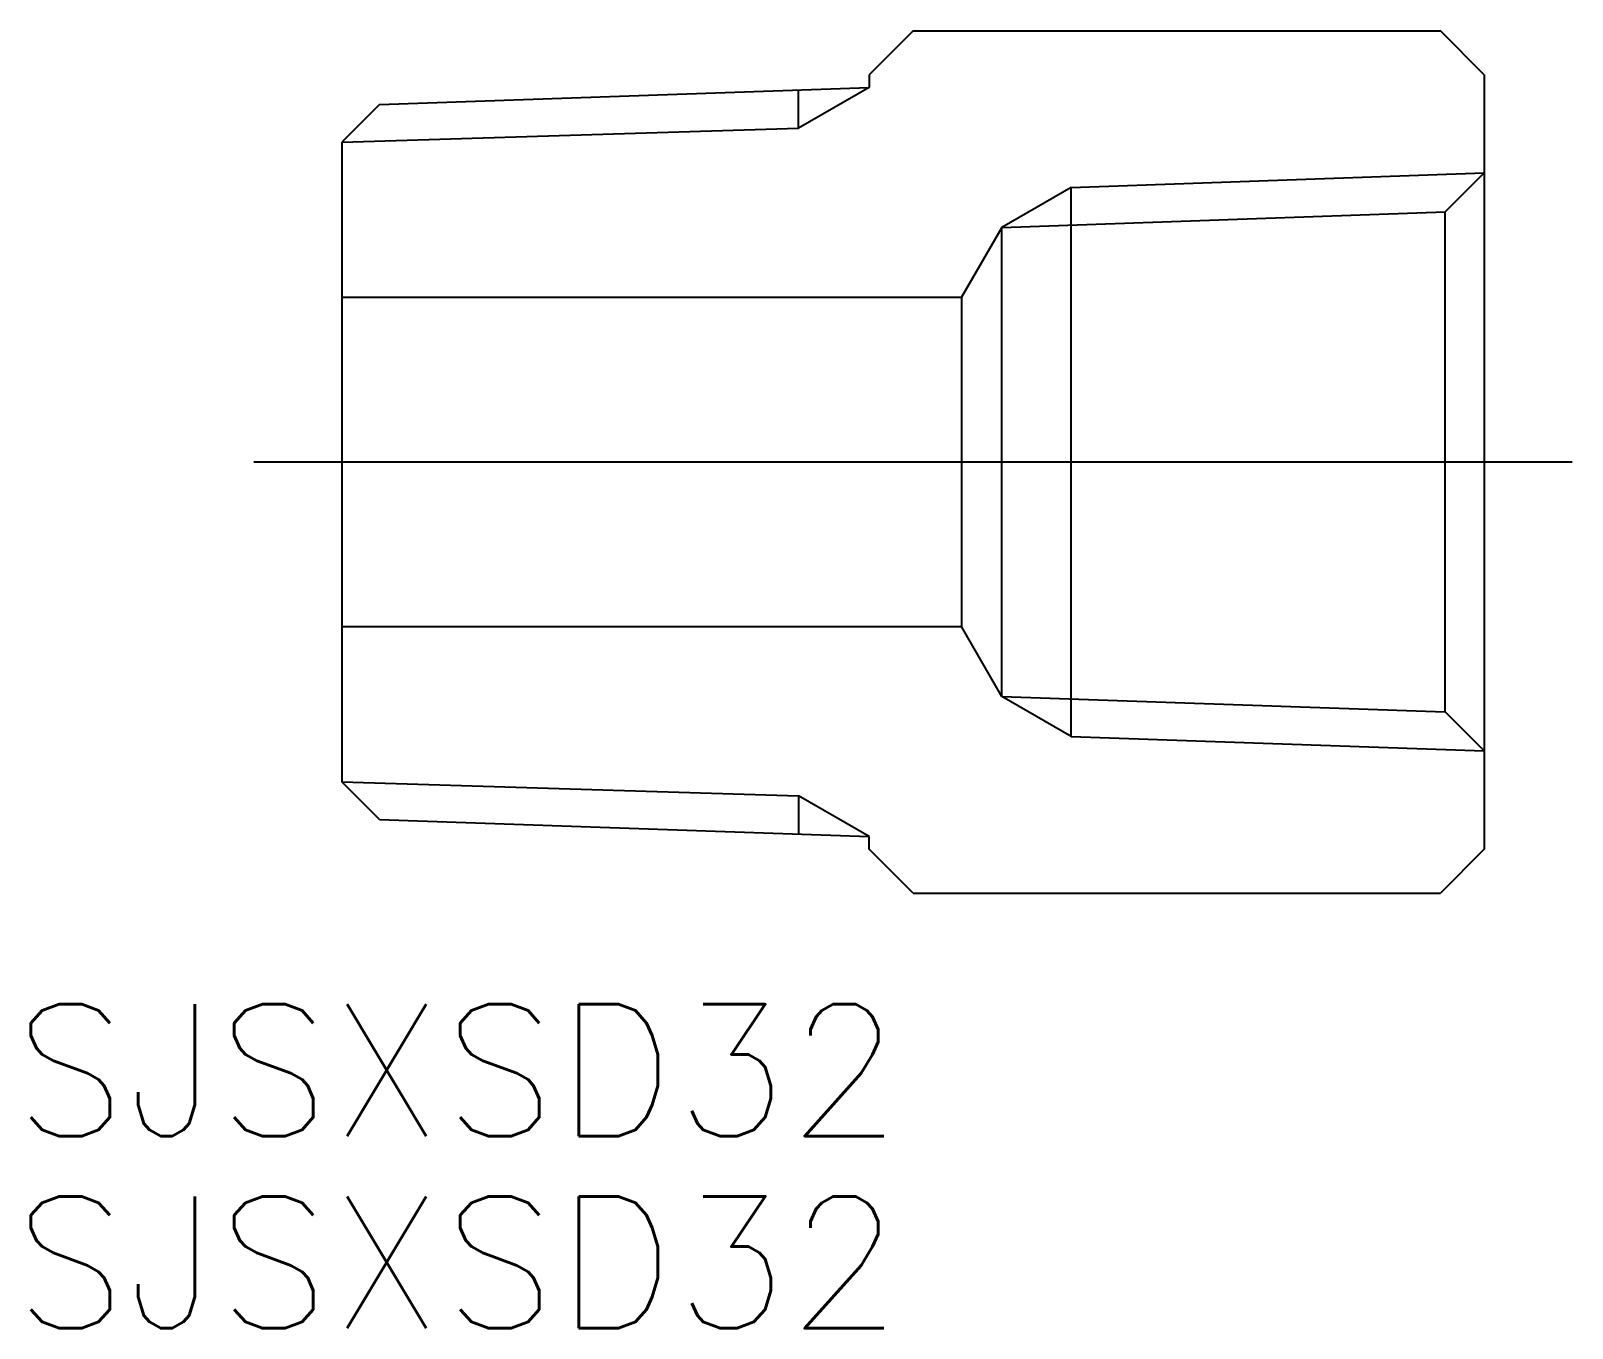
# Model space of a CAD drawing. Extents: x -7.1 to 28, y -19.7 to 9.8.
import ezdxf

# ---------------------------------------------------------------- set-up
doc = ezdxf.new("R2010")
doc.units = 0
doc.linetypes.add('CENTER', pattern=[50.8, 31.75, -6.35, 6.35, -6.35])
doc.layers.get('0').update_dxf_attribs({"linetype": 'CONTINUOUS'})
doc.layers.add('CENTER', color=1, linetype='CENTER')
doc.styles.get("Standard").update_dxf_attribs({"font": 'txt.shx', "height": 3, "bigfont": 'bigfont.shx'})

msp = doc.modelspace()

# ---------------------------------------------------------------- linework, layer by layer
at = {"color": 7, "linetype": 'CONTINUOUS'}
for p, q in [((13, 9.815), (12, 8.815)), ((13, 9.815), (25, 9.815)), ((26, 8.815), (25, 9.815)), ((12, 8.815), (12, 8.528)), ((26, 8.815), (26, -8.815)), ((0.859, 8.139), (12, 8.528)), ((10.391, 7.599), (10.391, 8.472)), ((0.859, 8.139), (0, 7.281)), ((0, 7.281), (0, -7.281)), ((26, 6.579), (25.113, 5.692)), ((16.6, -6.25), (16.6, 6.25)), ((15.022, 5.339), (25.113, 5.692)), ((25.113, -5.692), (25.113, 5.692)), ((15.022, 5.339), (14.104, 3.75)), ((15.022, -5.339), (15.022, 5.339)), ((0, 3.75), (14.104, 3.75)), ((14.104, 3.75), (14.104, -3.75)), ((0, -3.75), (14.104, -3.75)), ((15.022, -5.339), (14.104, -3.75)), ((15.022, -5.339), (25.113, -5.692)), ((26, -6.579), (25.113, -5.692)), ((0.859, -8.139), (0, -7.281)), ((10.391, -7.599), (10.391, -8.472)), ((0.859, -8.139), (12, -8.528)), ((12, -8.815), (12, -8.528)), ((13, -9.815), (12, -8.815)), ((26, -8.815), (25, -9.815)), ((13, -9.815), (25, -9.815))]:
    msp.add_line(p, q, dxfattribs=at)
at = {"color": 3, "linetype": 'CONTINUOUS'}
for p, q in [((12, 8.528), (10.39, 7.599)), ((0, 7.281), (10.39, 7.599)), ((16.6, 6.25), (26, 6.579)), ((16.6, 6.25), (15.022, 5.339)), ((16.6, -6.25), (15.022, -5.339)), ((16.6, -6.25), (26, -6.579)), ((0, -7.281), (10.391, -7.599)), ((12, -8.528), (10.39, -7.599))]:
    msp.add_line(p, q, dxfattribs=at)
at = {"layer": 'CENTER', "color": 1, "linetype": 'CENTER'}
msp.add_line((-2, 0), (28, 0), dxfattribs=at)

# ---------------------------------------------------------------- texts
at = {"color": 7, "linetype": 'CONTINUOUS'}
for p in [(-7.463, -15.348), (-7.463, -19.722)]:
    msp.add_text('SJSXSD32', height=3, dxfattribs=at).set_placement(p)

doc.saveas('drawing.dxf')
